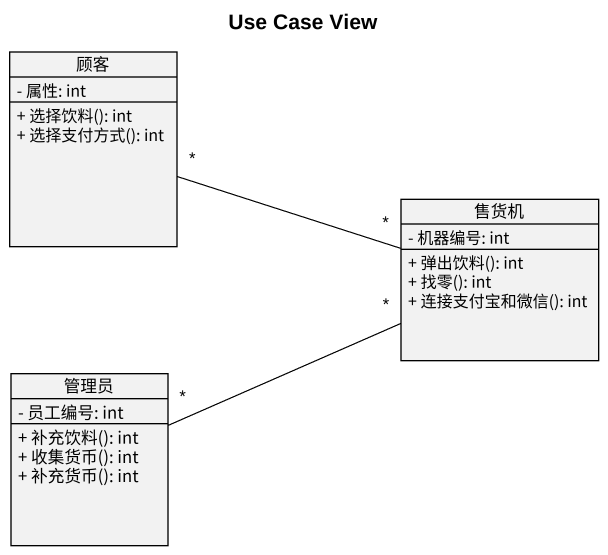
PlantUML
@startuml
title Use Case View
hide circle
hide empty members
skinparam classAttributeIconSize 0
class 顾客 {
  - 属性: int
  + 选择饮料(): int
  + 选择支付方式(): int
}
class 售货机 {
  - 机器编号: int
  + 弹出饮料(): int
  + 找零(): int
  + 连接支付宝和微信(): int
}
class 管理员 {
  - 员工编号: int
  + 补充饮料(): int
  + 收集货币(): int
  + 补充货币(): int
}
顾客 "*" -right- "*" 售货机
管理员 "*" -right- "*" 售货机
@enduml
